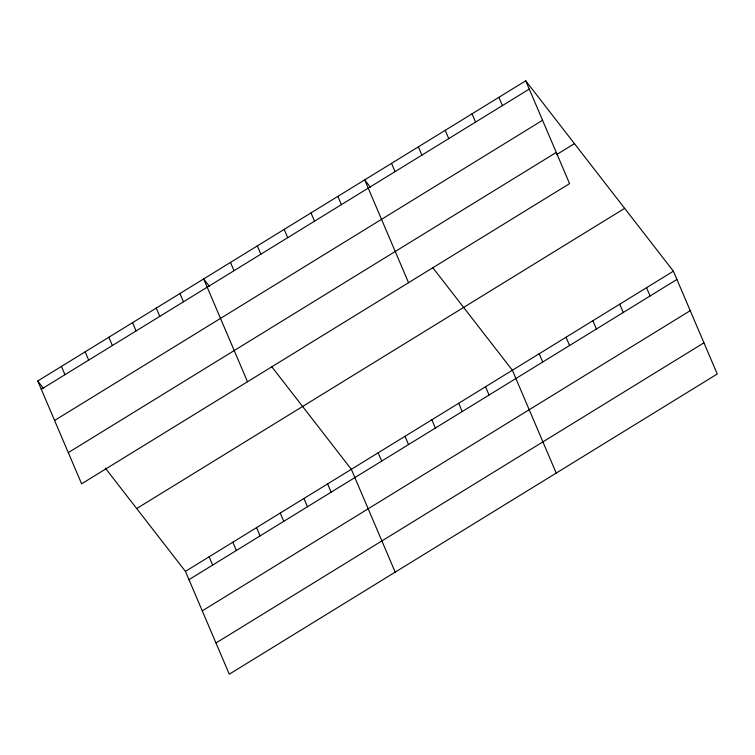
<?xml version="1.0" encoding="UTF-8"?>
<svg xmlns="http://www.w3.org/2000/svg" width="755" height="755" viewBox="0 0 755 755"><rect width="100%" height="100%" fill="white"/><g stroke="black" fill="none" stroke-linecap="round" stroke-linejoin="round"><path stroke-width="1.13" d="M525.716 80.804L569.572 183.625L81.606 483.813L37.75 380.992L525.716 80.804L673.394 271.187L717.25 374.008L229.284 674.196L185.428 571.375L105.313 468.091M41.28 389.269L529.246 89.081M54.587 420.469L542.552 120.281M68.299 452.613L556.265 152.425M556.558 154.633L574.451 143.629M136.693 508.549L624.659 208.361M185.428 571.375L673.394 271.187M188.958 579.651L676.924 279.463M202.264 610.852L690.23 310.664M215.977 642.996L703.943 342.808M370.422 187.259L364.684 179.869L408.54 282.691M432.945 267.865L512.362 370.243L556.218 473.064M209.39 286.324L203.661 278.935L247.517 381.747M271.923 366.93L351.339 469.308L395.195 572.13M37.75 380.992L43.488 388.381M646.554 287.693L650.083 295.969M619.713 304.208L623.243 312.476M498.876 97.32L502.405 105.587M592.883 320.715L596.412 328.991M472.035 113.826L475.565 122.102M566.042 337.23L569.572 345.497M445.205 130.332L448.734 138.609M539.202 353.736L542.732 362.013M418.364 146.847L421.894 155.124M391.524 163.354L395.054 171.63M485.522 386.758L489.051 395.035M458.691 403.264L462.22 411.541M337.853 196.376L341.383 204.652M431.851 419.78L435.38 428.057M311.013 212.891L314.542 221.168M405.01 436.286L408.54 444.563M284.173 229.397L287.702 237.674M378.17 452.802L381.7 461.069M257.332 245.913L260.862 254.18M327.632 483.889L331.162 492.166M230.492 262.419L234.022 270.696M303.935 498.47L307.464 506.747M280.228 513.051L283.757 521.327M179.954 293.506L183.484 301.783M256.53 527.632L260.06 535.908M156.257 308.087L159.786 316.364M232.833 542.213L236.362 550.489M132.559 322.668L136.089 330.945M209.126 556.794L212.655 565.07M108.852 337.249L112.382 345.526M85.155 351.83L88.684 360.107M61.448 366.411L64.977 374.688"/></g></svg>
